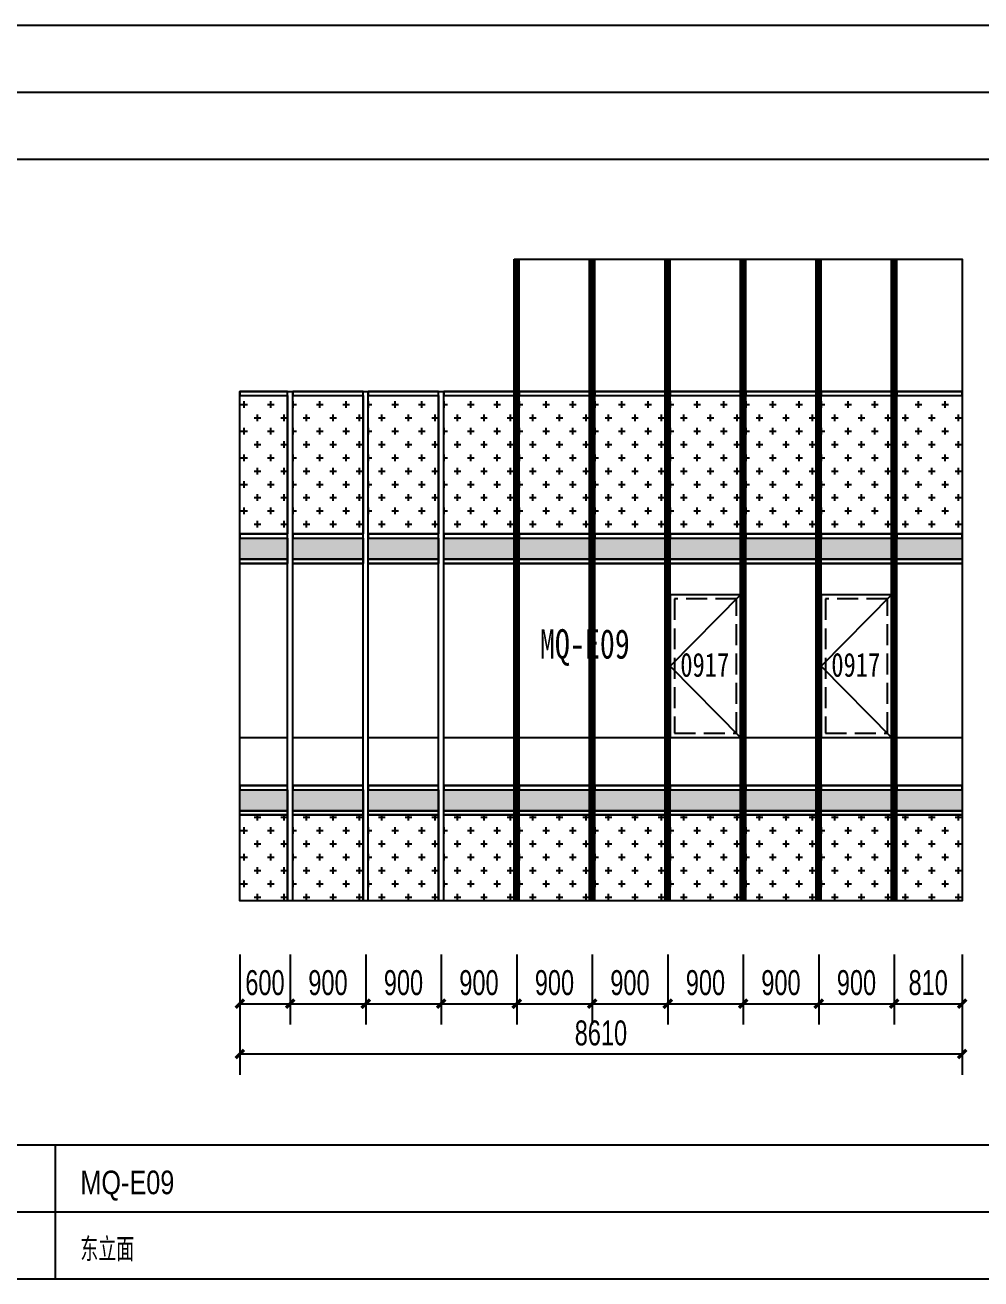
# Model space of a CAD drawing. Extents: x -483182 to 812890, y -390528 to -214858.
# Drawn here: x -236069 to -224674, y -326092 to -311142 of the extents above; entities that cross this region are included whole.
import ezdxf

# ---------------------------------------------------------------- set-up
doc = ezdxf.new("R2010")
doc.units = 0
doc.header["$LTSCALE"] = 1000
doc.header["$MEASUREMENT"] = 0
doc.linetypes.add('ACAD_ISO05W100', pattern=[34, 24, -3, 0.5, -3, 0.5, -3])
doc.linetypes.add('DASH', pattern=[0.35, 0.25, -0.1])
for name, color, linetype in [('01-标注_尺寸', 124, 'Continuous'), ('01-标注_符号', 200, 'Continuous'), ('02-TEXT_标注', 130, 'Continuous'), ('05-填充_156', 156, 'Continuous'), ('05-填充_168', 168, 'Continuous'), ('05-填充_18', 18, 'Continuous'), ('A-0-图名图例', 2, 'Continuous'), ('A-C_幕墙龙骨', 133, 'Continuous'), ('A-C_窗', 140, 'Continuous')]:
    doc.layers.add(name, color=color, linetype=linetype)
doc.layers.add('04-不打印_辅助线', color=165, linetype='Continuous', plot=False)
doc.styles.add('_TCH_DIM', font='ros.shx', dxfattribs={"width": 0.75, "bigfont": 'jd.shx'})
doc.styles.add('_TCH_DIM_T3', font='ros.shx', dxfattribs={"width": 0.705882, "bigfont": 'jd.shx'})
doc.styles.get("Standard").update_dxf_attribs({"font": 'STXIHEI_0.TTF', "width": 0.75})
doc.dimstyles.new('_TCH_ARCH&&100', dxfattribs={"dimtxt": 297.5, "dimasz": 100, "dimexe": 250, "dimexo": 300, "dimgap": 100, "dimtad": 1, "dimdec": 0, "dimzin": 0, "dimdsep": 46, "dimtxsty": '_TCH_DIM_T3', "dimblk": 'ARCHTICK', "dimcen": 0.09, "dimclrt": 7, "dimazin": 2, "dimtfac": 1, "dimtdec": 0, "dimtix": 1, "dimtmove": 2, "dimatfit": 3, "dimfxl": 0, "dimtolj": 1, "dimtzin": 0, "dimarcsym": 0})
pattern_1 = [(0, (-29819, 317429.43), (158.75, 158.75), [79.375, -238.125]), (90, (-29779.32, 317389.74), (-158.75, 158.75), [79.375, -238.125])]
pattern_2 = [(0, (-30719, 317429.43), (158.75, 158.75), [79.375, -238.125]), (90, (-30679.32, 317389.74), (-158.75, 158.75), [79.375, -238.125])]
pattern_3 = [(0, (-31619, 317429.43), (158.75, 158.75), [79.375, -238.125]), (90, (-31579.32, 317389.74), (-158.75, 158.75), [79.375, -238.125])]
pattern_4 = [(0, (-32519, 317429.43), (158.75, 158.75), [79.375, -238.125]), (90, (-32479.32, 317389.74), (-158.75, 158.75), [79.375, -238.125])]
pattern_5 = [(0, (-24479, 317429.43), (158.75, 158.75), [79.375, -238.125]), (90, (-24439.32, 317389.74), (-158.75, 158.75), [79.375, -238.125])]
pattern_6 = [(0, (-25319, 317429.43), (158.75, 158.75), [79.375, -238.125]), (90, (-25279.32, 317389.74), (-158.75, 158.75), [79.375, -238.125])]
pattern_7 = [(0, (-26219, 317429.43), (158.75, 158.75), [79.375, -238.125]), (90, (-26179.32, 317389.74), (-158.75, 158.75), [79.375, -238.125])]
pattern_8 = [(0, (-27119, 317429.43), (158.75, 158.75), [79.375, -238.125]), (90, (-27079.32, 317389.74), (-158.75, 158.75), [79.375, -238.125])]
pattern_9 = [(0, (-28019, 317429.43), (158.75, 158.75), [79.375, -238.125]), (90, (-27979.32, 317389.74), (-158.75, 158.75), [79.375, -238.125])]
pattern_10 = [(0, (-28919, 317429.43), (158.75, 158.75), [79.375, -238.125]), (90, (-28879.32, 317389.74), (-158.75, 158.75), [79.375, -238.125])]

# ---------------------------------------------------------------- blocks, each defined once
blk = doc.blocks.new('*U722')
blk.add_lwpolyline([(0, 0), (840, 0), (840, 1700), (0, 1700)], close=True)
blk.add_lwpolyline([(840, 1700), (0, 850), (840, 0)])
at = {"linetype": 'DASH'}
blk.add_lwpolyline([(50, 50), (790, 50), (790, 1650), (50, 1650)], close=True, dxfattribs=at)
at = {"layer": '04-不打印_辅助线', "width": 0.75}
blk.add_text('0917', height=285.4, dxfattribs=at).set_placement((121, 723))
blk = doc.blocks.new('treayhts')
at = {"layer": '05-填充_156'}
h = blk.add_hatch(dxfattribs=at)
h.set_pattern_fill('CROSS', color=136, scale=100)
h.set_pattern_definition(pattern_4)
h.paths.add_polyline_path([(0, 5875), (570, 5875), (570, 4225), (0, 4225)])
h = blk.add_hatch(dxfattribs=at)
h.set_pattern_fill('CROSS', color=136, scale=100)
h.set_pattern_definition(pattern_3)
h.paths.add_polyline_path([(630, 5875), (1470, 5875), (1470, 4225), (630, 4225)])
h = blk.add_hatch(dxfattribs=at)
h.set_pattern_fill('CROSS', color=136, scale=100)
h.set_pattern_definition(pattern_2)
h.paths.add_polyline_path([(1530, 5875), (2370, 5875), (2370, 4225), (1530, 4225)])
h = blk.add_hatch(dxfattribs=at)
h.set_pattern_fill('CROSS', color=136, scale=100)
h.set_pattern_definition(pattern_1)
h.paths.add_polyline_path([(2430, 5875), (3270, 5875), (3270, 4225), (2430, 4225)])
h = blk.add_hatch(dxfattribs=at)
h.set_pattern_fill('CROSS', color=136, scale=100)
h.set_pattern_definition(pattern_10)
h.paths.add_polyline_path([(3330, 5875), (4170, 5875), (4170, 4225), (3330, 4225)])
h = blk.add_hatch(dxfattribs=at)
h.set_pattern_fill('CROSS', color=136, scale=100)
h.set_pattern_definition(pattern_9)
h.paths.add_polyline_path([(4230, 5875), (5070, 5875), (5070, 4225), (4230, 4225)])
h = blk.add_hatch(dxfattribs=at)
h.set_pattern_fill('CROSS', color=136, scale=100)
h.set_pattern_definition(pattern_8)
h.paths.add_polyline_path([(5130, 5875), (5970, 5875), (5970, 4225), (5130, 4225)])
h = blk.add_hatch(dxfattribs=at)
h.set_pattern_fill('CROSS', color=136, scale=100)
h.set_pattern_definition(pattern_7)
h.paths.add_polyline_path([(6030, 5875), (6870, 5875), (6870, 4225), (6030, 4225)])
h = blk.add_hatch(dxfattribs=at)
h.set_pattern_fill('CROSS', color=136, scale=100)
h.set_pattern_definition(pattern_6)
h.paths.add_polyline_path([(6930, 5875), (7770, 5875), (7770, 4225), (6930, 4225)])
h = blk.add_hatch(dxfattribs=at)
h.set_pattern_fill('CROSS', color=136, scale=100)
h.set_pattern_definition(pattern_5)
h.paths.add_polyline_path([(7830, 5875), (8610, 5875), (8610, 4225), (7830, 4225)])
h = blk.add_hatch(dxfattribs=at)
h.set_pattern_fill('CROSS', color=136, scale=100)
h.set_pattern_definition(pattern_4)
h.paths.add_polyline_path([(0, 875), (570, 875), (570, -150), (0, -150)])
h = blk.add_hatch(dxfattribs=at)
h.set_pattern_fill('CROSS', color=136, scale=100)
h.set_pattern_definition(pattern_3)
h.paths.add_polyline_path([(630, 875), (1470, 875), (1470, -150), (630, -150)])
h = blk.add_hatch(dxfattribs=at)
h.set_pattern_fill('CROSS', color=136, scale=100)
h.set_pattern_definition(pattern_2)
h.paths.add_polyline_path([(1530, 875), (2370, 875), (2370, -150), (1530, -150)])
h = blk.add_hatch(dxfattribs=at)
h.set_pattern_fill('CROSS', color=136, scale=100)
h.set_pattern_definition(pattern_1)
h.paths.add_polyline_path([(2430, 875), (3270, 875), (3270, -150), (2430, -150)])
h = blk.add_hatch(dxfattribs=at)
h.set_pattern_fill('CROSS', color=136, scale=100)
h.set_pattern_definition(pattern_10)
h.paths.add_polyline_path([(3330, 875), (4170, 875), (4170, -150), (3330, -150)])
h = blk.add_hatch(dxfattribs=at)
h.set_pattern_fill('CROSS', color=136, scale=100)
h.set_pattern_definition(pattern_9)
h.paths.add_polyline_path([(4230, 875), (5070, 875), (5070, -150), (4230, -150)])
h = blk.add_hatch(dxfattribs=at)
h.set_pattern_fill('CROSS', color=136, scale=100)
h.set_pattern_definition(pattern_8)
h.paths.add_polyline_path([(5130, 875), (5970, 875), (5970, -150), (5130, -150)])
h = blk.add_hatch(dxfattribs=at)
h.set_pattern_fill('CROSS', color=136, scale=100)
h.set_pattern_definition(pattern_7)
h.paths.add_polyline_path([(6030, 875), (6870, 875), (6870, -150), (6030, -150)])
h = blk.add_hatch(dxfattribs=at)
h.set_pattern_fill('CROSS', color=136, scale=100)
h.set_pattern_definition(pattern_6)
h.paths.add_polyline_path([(6930, 875), (7770, 875), (7770, -150), (6930, -150)])
h = blk.add_hatch(dxfattribs=at)
h.set_pattern_fill('CROSS', color=136, scale=100)
h.set_pattern_definition(pattern_5)
h.paths.add_polyline_path([(7830, 875), (8610, 875), (8610, -150), (7830, -150)])
at = {"layer": '05-填充_168'}
h = blk.add_hatch(color=256, dxfattribs=at)
h.dxf.hatch_style = 1
h.paths.add_polyline_path([(0, 4175), (570, 4175), (570, 3925), (0, 3925)])
h = blk.add_hatch(color=256, dxfattribs=at)
h.dxf.hatch_style = 1
h.paths.add_polyline_path([(630, 4175), (1470, 4175), (1470, 3925), (630, 3925)])
h = blk.add_hatch(color=256, dxfattribs=at)
h.dxf.hatch_style = 1
h.paths.add_polyline_path([(1530, 4175), (2370, 4175), (2370, 3925), (1530, 3925)])
h = blk.add_hatch(color=256, dxfattribs=at)
h.dxf.hatch_style = 1
h.paths.add_polyline_path([(2430, 4175), (3270, 4175), (3270, 3925), (2430, 3925)])
h = blk.add_hatch(color=256, dxfattribs=at)
h.dxf.hatch_style = 1
h.paths.add_polyline_path([(3330, 4175), (4170, 4175), (4170, 3925), (3330, 3925)])
h = blk.add_hatch(color=256, dxfattribs=at)
h.dxf.hatch_style = 1
h.paths.add_polyline_path([(4230, 4175), (5070, 4175), (5070, 3925), (4230, 3925)])
h = blk.add_hatch(color=256, dxfattribs=at)
h.dxf.hatch_style = 1
h.paths.add_polyline_path([(5130, 4175), (5970, 4175), (5970, 3925), (5130, 3925)])
h = blk.add_hatch(color=256, dxfattribs=at)
h.dxf.hatch_style = 1
h.paths.add_polyline_path([(6030, 4175), (6870, 4175), (6870, 3925), (6030, 3925)])
h = blk.add_hatch(color=256, dxfattribs=at)
h.dxf.hatch_style = 1
h.paths.add_polyline_path([(6930, 4175), (7770, 4175), (7770, 3925), (6930, 3925)])
h = blk.add_hatch(color=256, dxfattribs=at)
h.dxf.hatch_style = 1
h.paths.add_polyline_path([(7830, 4175), (8610, 4175), (8610, 3925), (7830, 3925)])
h = blk.add_hatch(color=256, dxfattribs=at)
h.dxf.hatch_style = 1
h.paths.add_polyline_path([(0, 1175), (570, 1175), (570, 925), (0, 925)])
h = blk.add_hatch(color=256, dxfattribs=at)
h.dxf.hatch_style = 1
h.paths.add_polyline_path([(630, 1175), (1470, 1175), (1470, 925), (630, 925)])
h = blk.add_hatch(color=256, dxfattribs=at)
h.dxf.hatch_style = 1
h.paths.add_polyline_path([(1530, 1175), (2370, 1175), (2370, 925), (1530, 925)])
h = blk.add_hatch(color=256, dxfattribs=at)
h.dxf.hatch_style = 1
h.paths.add_polyline_path([(2430, 1175), (3270, 1175), (3270, 925), (2430, 925)])
h = blk.add_hatch(color=256, dxfattribs=at)
h.dxf.hatch_style = 1
h.paths.add_polyline_path([(3330, 1175), (4170, 1175), (4170, 925), (3330, 925)])
h = blk.add_hatch(color=256, dxfattribs=at)
h.dxf.hatch_style = 1
h.paths.add_polyline_path([(4230, 1175), (5070, 1175), (5070, 925), (4230, 925)])
h = blk.add_hatch(color=256, dxfattribs=at)
h.dxf.hatch_style = 1
h.paths.add_polyline_path([(5130, 1175), (5970, 1175), (5970, 925), (5130, 925)])
h = blk.add_hatch(color=256, dxfattribs=at)
h.dxf.hatch_style = 1
h.paths.add_polyline_path([(6030, 1175), (6870, 1175), (6870, 925), (6030, 925)])
h = blk.add_hatch(color=256, dxfattribs=at)
h.dxf.hatch_style = 1
h.paths.add_polyline_path([(6930, 1175), (7770, 1175), (7770, 925), (6930, 925)])
h = blk.add_hatch(color=256, dxfattribs=at)
h.dxf.hatch_style = 1
h.paths.add_polyline_path([(7830, 1175), (8610, 1175), (8610, 925), (7830, 925)])
for points in [[(0, 5925), (570, 5925)], [(0, 5875), (570, 5875)], [(0, 5875), (570, 5875)], [(630, 5925), (1470, 5925)], [(630, 5875), (1470, 5875)], [(630, 5875), (1470, 5875)], [(1530, 5925), (2370, 5925)], [(1530, 5875), (2370, 5875)], [(1530, 5875), (2370, 5875)], [(2430, 5925), (3270, 5925)], [(2430, 5875), (3270, 5875)], [(2430, 5875), (3270, 5875)], [(3330, 5925), (4170, 5925)], [(3330, 5875), (4170, 5875)], [(3330, 5875), (4170, 5875)], [(4230, 5925), (5070, 5925)], [(4230, 5875), (5070, 5875)], [(4230, 5875), (5070, 5875)], [(5130, 5925), (5970, 5925)], [(5130, 5875), (5970, 5875)], [(5130, 5875), (5970, 5875)], [(6030, 5925), (6870, 5925)], [(6030, 5875), (6870, 5875)], [(6030, 5875), (6870, 5875)], [(6930, 5925), (7770, 5925)], [(6930, 5875), (7770, 5875)], [(6930, 5875), (7770, 5875)], [(7830, 5925), (8610, 5925)], [(7830, 5875), (8610, 5875)], [(7830, 5875), (8610, 5875)], [(0, 4225), (570, 4225)], [(630, 4225), (1470, 4225)], [(1530, 4225), (2370, 4225)], [(2430, 4225), (3270, 4225)], [(3330, 4225), (4170, 4225)], [(4230, 4225), (5070, 4225)], [(5130, 4225), (5970, 4225)], [(6030, 4225), (6870, 4225)], [(6930, 4225), (7770, 4225)], [(7830, 4225), (8610, 4225)], [(0, 4175), (570, 4175)], [(630, 4175), (1470, 4175)], [(1530, 4175), (2370, 4175)], [(2430, 4175), (3270, 4175)], [(3330, 4175), (4170, 4175)], [(4230, 4175), (5070, 4175)], [(5130, 4175), (5970, 4175)], [(6030, 4175), (6870, 4175)], [(6930, 4175), (7770, 4175)], [(7830, 4175), (8610, 4175)], [(0, 3925), (570, 3925)], [(630, 3925), (1470, 3925)], [(1530, 3925), (2370, 3925)], [(2430, 3925), (3270, 3925)], [(3330, 3925), (4170, 3925)], [(4230, 3925), (5070, 3925)], [(5130, 3925), (5970, 3925)], [(6030, 3925), (6870, 3925)], [(6930, 3925), (7770, 3925)], [(7830, 3925), (8610, 3925)], [(0, 3875), (570, 3875)], [(630, 3875), (1470, 3875)], [(1530, 3875), (2370, 3875)], [(2430, 3875), (3270, 3875)], [(3330, 3875), (4170, 3875)], [(4230, 3875), (5070, 3875)], [(5130, 3875), (5970, 3875)], [(6030, 3875), (6870, 3875)], [(6930, 3875), (7770, 3875)], [(7830, 3875), (8610, 3875)], [(0, 1800), (570, 1800)], [(630, 1800), (1470, 1800)], [(1530, 1800), (2370, 1800)], [(2430, 1800), (3270, 1800)], [(3330, 1800), (4170, 1800)], [(4230, 1800), (5070, 1800)], [(5130, 1800), (5970, 1800)], [(6030, 1800), (6870, 1800)], [(6930, 1800), (7770, 1800)], [(7830, 1800), (8610, 1800)], [(0, 1225), (570, 1225)], [(630, 1225), (1470, 1225)], [(1530, 1225), (2370, 1225)], [(2430, 1225), (3270, 1225)], [(3330, 1225), (4170, 1225)], [(4230, 1225), (5070, 1225)], [(5130, 1225), (5970, 1225)], [(6030, 1225), (6870, 1225)], [(6930, 1225), (7770, 1225)], [(7830, 1225), (8610, 1225)], [(0, 1175), (570, 1175)], [(630, 1175), (1470, 1175)], [(1530, 1175), (2370, 1175)], [(2430, 1175), (3270, 1175)], [(3330, 1175), (4170, 1175)], [(4230, 1175), (5070, 1175)], [(5130, 1175), (5970, 1175)], [(6030, 1175), (6870, 1175)], [(6930, 1175), (7770, 1175)], [(7830, 1175), (8610, 1175)], [(0, 925), (570, 925)], [(630, 925), (1470, 925)], [(1530, 925), (2370, 925)], [(2430, 925), (3270, 925)], [(3330, 925), (4170, 925)], [(4230, 925), (5070, 925)], [(5130, 925), (5970, 925)], [(6030, 925), (6870, 925)], [(6930, 925), (7770, 925)], [(7830, 925), (8610, 925)], [(0, 875), (570, 875)], [(630, 875), (1470, 875)], [(1530, 875), (2370, 875)], [(2430, 875), (3270, 875)], [(3330, 875), (4170, 875)], [(4230, 875), (5070, 875)], [(5130, 875), (5970, 875)], [(6030, 875), (6870, 875)], [(6930, 875), (7770, 875)], [(7830, 875), (8610, 875)]]:
    blk.add_lwpolyline(points)
for points in [[(0, 5875), (570, 5875), (570, 5925), (0, 5925)], [(0, 5875), (570, 5875), (570, 4225), (0, 4225)], [(630, 5875), (1470, 5875), (1470, 5925), (630, 5925)], [(630, 5875), (1470, 5875), (1470, 4225), (630, 4225)], [(1530, 5875), (2370, 5875), (2370, 5925), (1530, 5925)], [(1530, 5875), (2370, 5875), (2370, 4225), (1530, 4225)], [(2430, 5875), (3270, 5875), (3270, 5925), (2430, 5925)], [(2430, 5875), (3270, 5875), (3270, 4225), (2430, 4225)], [(3330, 5875), (4170, 5875), (4170, 5925), (3330, 5925)], [(3330, 5875), (4170, 5875), (4170, 4225), (3330, 4225)], [(4230, 5875), (5070, 5875), (5070, 5925), (4230, 5925)], [(4230, 5875), (5070, 5875), (5070, 4225), (4230, 4225)], [(5130, 5875), (5970, 5875), (5970, 5925), (5130, 5925)], [(5130, 5875), (5970, 5875), (5970, 4225), (5130, 4225)], [(6030, 5875), (6870, 5875), (6870, 5925), (6030, 5925)], [(6030, 5875), (6870, 5875), (6870, 4225), (6030, 4225)], [(6930, 5875), (7770, 5875), (7770, 5925), (6930, 5925)], [(6930, 5875), (7770, 5875), (7770, 4225), (6930, 4225)], [(7830, 5875), (8610, 5875), (8610, 5925), (7830, 5925)], [(7830, 5875), (8610, 5875), (8610, 4225), (7830, 4225)], [(0, 4175), (570, 4175), (570, 4225), (0, 4225)], [(630, 4175), (1470, 4175), (1470, 4225), (630, 4225)], [(1530, 4175), (2370, 4175), (2370, 4225), (1530, 4225)], [(2430, 4175), (3270, 4175), (3270, 4225), (2430, 4225)], [(3330, 4175), (4170, 4175), (4170, 4225), (3330, 4225)], [(4230, 4175), (5070, 4175), (5070, 4225), (4230, 4225)], [(5130, 4175), (5970, 4175), (5970, 4225), (5130, 4225)], [(6030, 4175), (6870, 4175), (6870, 4225), (6030, 4225)], [(6930, 4175), (7770, 4175), (7770, 4225), (6930, 4225)], [(7830, 4175), (8610, 4175), (8610, 4225), (7830, 4225)], [(0, 4175), (570, 4175), (570, 3925), (0, 3925)], [(630, 4175), (1470, 4175), (1470, 3925), (630, 3925)], [(1530, 4175), (2370, 4175), (2370, 3925), (1530, 3925)], [(2430, 4175), (3270, 4175), (3270, 3925), (2430, 3925)], [(3330, 4175), (4170, 4175), (4170, 3925), (3330, 3925)], [(4230, 4175), (5070, 4175), (5070, 3925), (4230, 3925)], [(5130, 4175), (5970, 4175), (5970, 3925), (5130, 3925)], [(6030, 4175), (6870, 4175), (6870, 3925), (6030, 3925)], [(6930, 4175), (7770, 4175), (7770, 3925), (6930, 3925)], [(7830, 4175), (8610, 4175), (8610, 3925), (7830, 3925)], [(570, 3875), (0, 3875), (0, 3925), (570, 3925)], [(1470, 3875), (630, 3875), (630, 3925), (1470, 3925)], [(2370, 3875), (1530, 3875), (1530, 3925), (2370, 3925)], [(3270, 3875), (2430, 3875), (2430, 3925), (3270, 3925)], [(4170, 3875), (3330, 3875), (3330, 3925), (4170, 3925)], [(5070, 3875), (4230, 3875), (4230, 3925), (5070, 3925)], [(5970, 3875), (5130, 3875), (5130, 3925), (5970, 3925)], [(6870, 3875), (6030, 3875), (6030, 3925), (6870, 3925)], [(7770, 3875), (6930, 3875), (6930, 3925), (7770, 3925)], [(8610, 3875), (7830, 3875), (7830, 3925), (8610, 3925)], [(0, 1175), (570, 1175), (570, 1225), (0, 1225)], [(630, 1175), (1470, 1175), (1470, 1225), (630, 1225)], [(1530, 1175), (2370, 1175), (2370, 1225), (1530, 1225)], [(2430, 1175), (3270, 1175), (3270, 1225), (2430, 1225)], [(3330, 1175), (4170, 1175), (4170, 1225), (3330, 1225)], [(4230, 1175), (5070, 1175), (5070, 1225), (4230, 1225)], [(5130, 1175), (5970, 1175), (5970, 1225), (5130, 1225)], [(6030, 1175), (6870, 1175), (6870, 1225), (6030, 1225)], [(6930, 1175), (7770, 1175), (7770, 1225), (6930, 1225)], [(7830, 1175), (8610, 1175), (8610, 1225), (7830, 1225)], [(0, 1175), (570, 1175), (570, 925), (0, 925)], [(630, 1175), (1470, 1175), (1470, 925), (630, 925)], [(1530, 1175), (2370, 1175), (2370, 925), (1530, 925)], [(2430, 1175), (3270, 1175), (3270, 925), (2430, 925)], [(3330, 1175), (4170, 1175), (4170, 925), (3330, 925)], [(4230, 1175), (5070, 1175), (5070, 925), (4230, 925)], [(5130, 1175), (5970, 1175), (5970, 925), (5130, 925)], [(6030, 1175), (6870, 1175), (6870, 925), (6030, 925)], [(6930, 1175), (7770, 1175), (7770, 925), (6930, 925)], [(7830, 1175), (8610, 1175), (8610, 925), (7830, 925)], [(570, 875), (0, 875), (0, 925), (570, 925)], [(1470, 875), (630, 875), (630, 925), (1470, 925)], [(2370, 875), (1530, 875), (1530, 925), (2370, 925)], [(3270, 875), (2430, 875), (2430, 925), (3270, 925)], [(4170, 875), (3330, 875), (3330, 925), (4170, 925)], [(5070, 875), (4230, 875), (4230, 925), (5070, 925)], [(5970, 875), (5130, 875), (5130, 925), (5970, 925)], [(6870, 875), (6030, 875), (6030, 925), (6870, 925)], [(7770, 875), (6930, 875), (6930, 925), (7770, 925)], [(8610, 875), (7830, 875), (7830, 925), (8610, 925)], [(0, 875), (570, 875), (570, -150), (0, -150)], [(630, 875), (1470, 875), (1470, -150), (630, -150)], [(1530, 875), (2370, 875), (2370, -150), (1530, -150)], [(2430, 875), (3270, 875), (3270, -150), (2430, -150)], [(3330, 875), (4170, 875), (4170, -150), (3330, -150)], [(4230, 875), (5070, 875), (5070, -150), (4230, -150)], [(5130, 875), (5970, 875), (5970, -150), (5130, -150)], [(6030, 875), (6870, 875), (6870, -150), (6030, -150)], [(6930, 875), (7770, 875), (7770, -150), (6930, -150)], [(7830, 875), (8610, 875), (8610, -150), (7830, -150)]]:
    blk.add_lwpolyline(points, close=True)
at = {"layer": '05-填充_18', "const_width": 60}
for points in [[(3300, -150), (3300, 7500)], [(4200, -150), (4200, 7500)], [(5100, -150), (5100, 7500)], [(6000, -150), (6000, 7500)], [(6900, -150), (6900, 7500)], [(7800, -150), (7800, 7500)]]:
    blk.add_lwpolyline(points, dxfattribs=at)
at = {"layer": 'A-C_幕墙龙骨'}
for points in [[(3270, -150), (3270, 7500)], [(3330, -150), (3330, 7500)], [(4170, -150), (4170, 7500)], [(4230, -150), (4230, 7500)], [(5070, -150), (5070, 7500)], [(5130, -150), (5130, 7500)], [(5970, -150), (5970, 7500)], [(6030, -150), (6030, 7500)], [(6870, -150), (6870, 7500)], [(6930, -150), (6930, 7500)], [(7770, -150), (7770, 7500)], [(7830, -150), (7830, 7500)]]:
    blk.add_lwpolyline(points, dxfattribs=at)
at = {"layer": 'A-C_窗'}
for p, q in [((570, -150), (570, 5925)), ((630, -150), (630, 5925)), ((1470, -150), (1470, 5925)), ((1530, -150), (1530, 5925)), ((2370, -150), (2370, 5925)), ((2430, -150), (2430, 5925))]:
    blk.add_line(p, q, dxfattribs=at)
blk.add_lwpolyline([(3270, 7500), (8610, 7500), (8610, -150), (0, -150), (0, 5925), (0, 5925), (3270, 5925), (3270, 5946), (3270, 5946), (3270, 7500)], dxfattribs=at)
for p in [(5130, 1800), (6930, 1800)]:
    blk.add_blockref('*U722', p, dxfattribs=at)
blk = doc.blocks.new('_ArchTick')
at = {"color": 0, "linetype": 'ByBlock', "const_width": 0.4}
blk.add_lwpolyline([(-0.5, -0.5), (0.5, 0.5)], dxfattribs=at)
blk = doc.blocks.new('*D1529')
at = {"layer": '01-标注_尺寸', "color": 0, "lineweight": -2, "transparency": 16777216}
for p, q in [((-233509, -322225), (-233509, -323060)), ((-232908, -322225), (-232908, -323060)), ((-233509, -322810), (-232908, -322810))]:
    blk.add_line(p, q, dxfattribs=at)
at = {"layer": 'Defpoints', "color": 0, "transparency": 16777216}
for p in [(-233509, -321925), (-232908, -321925), (-232908, -322810)]:
    blk.add_point(p, dxfattribs=at)
at = {"layer": '01-标注_尺寸', "color": 0, "lineweight": -2, "transparency": 16777216, "xscale": 100, "yscale": 100, "zscale": 100, "rotation": 180}
blk.add_blockref('_ArchTick', (-233509, -322810), dxfattribs=at)
at = {"layer": '01-标注_尺寸', "color": 0, "lineweight": -2, "transparency": 16777216, "xscale": 100, "yscale": 100, "zscale": 100}
blk.add_blockref('_ArchTick', (-232908, -322810), dxfattribs=at)
at = {"layer": '01-标注_尺寸', "color": 7, "transparency": 16777216, "insert": (-233209, -322561), "char_height": 297.5, "attachment_point": 5, "style": '_TCH_DIM_T3'}
blk.add_mtext('\\A1;600', dxfattribs=at)
blk = doc.blocks.new('*D1530')
at = {"layer": '01-标注_尺寸', "color": 0, "lineweight": -2, "transparency": 16777216}
for p, q in [((-232908, -322225), (-232908, -323060)), ((-232008, -322225), (-232008, -323060)), ((-232908, -322810), (-232008, -322810))]:
    blk.add_line(p, q, dxfattribs=at)
at = {"layer": 'Defpoints', "color": 0, "transparency": 16777216}
for p in [(-232908, -321925), (-232008, -321925), (-232008, -322810)]:
    blk.add_point(p, dxfattribs=at)
at = {"layer": '01-标注_尺寸', "color": 0, "lineweight": -2, "transparency": 16777216, "xscale": 100, "yscale": 100, "zscale": 100, "rotation": 180}
blk.add_blockref('_ArchTick', (-232908, -322810), dxfattribs=at)
at = {"layer": '01-标注_尺寸', "color": 0, "lineweight": -2, "transparency": 16777216, "xscale": 100, "yscale": 100, "zscale": 100}
blk.add_blockref('_ArchTick', (-232008, -322810), dxfattribs=at)
at = {"layer": '01-标注_尺寸', "color": 7, "transparency": 16777216, "insert": (-232458, -322561), "char_height": 297.5, "attachment_point": 5, "style": '_TCH_DIM_T3'}
blk.add_mtext('\\A1;900', dxfattribs=at)
blk = doc.blocks.new('*D1531')
at = {"layer": '01-标注_尺寸', "color": 0, "lineweight": -2, "transparency": 16777216}
for p, q in [((-232008, -322225), (-232008, -323060)), ((-231108, -322225), (-231108, -323060)), ((-232008, -322810), (-231108, -322810))]:
    blk.add_line(p, q, dxfattribs=at)
at = {"layer": 'Defpoints', "color": 0, "transparency": 16777216}
for p in [(-232008, -321925), (-231108, -321925), (-231108, -322810)]:
    blk.add_point(p, dxfattribs=at)
at = {"layer": '01-标注_尺寸', "color": 0, "lineweight": -2, "transparency": 16777216, "xscale": 100, "yscale": 100, "zscale": 100, "rotation": 180}
blk.add_blockref('_ArchTick', (-232008, -322810), dxfattribs=at)
at = {"layer": '01-标注_尺寸', "color": 0, "lineweight": -2, "transparency": 16777216, "xscale": 100, "yscale": 100, "zscale": 100}
blk.add_blockref('_ArchTick', (-231108, -322810), dxfattribs=at)
at = {"layer": '01-标注_尺寸', "color": 7, "transparency": 16777216, "insert": (-231558, -322561), "char_height": 297.5, "attachment_point": 5, "style": '_TCH_DIM_T3'}
blk.add_mtext('\\A1;900', dxfattribs=at)
blk = doc.blocks.new('*D1532')
at = {"layer": '01-标注_尺寸', "color": 0, "lineweight": -2, "transparency": 16777216}
for p, q in [((-231108, -322225), (-231108, -323060)), ((-230208, -322225), (-230208, -323060)), ((-231108, -322810), (-230208, -322810))]:
    blk.add_line(p, q, dxfattribs=at)
at = {"layer": 'Defpoints', "color": 0, "transparency": 16777216}
for p in [(-231108, -321925), (-230208, -321925), (-230208, -322810)]:
    blk.add_point(p, dxfattribs=at)
at = {"layer": '01-标注_尺寸', "color": 0, "lineweight": -2, "transparency": 16777216, "xscale": 100, "yscale": 100, "zscale": 100, "rotation": 180}
blk.add_blockref('_ArchTick', (-231108, -322810), dxfattribs=at)
at = {"layer": '01-标注_尺寸', "color": 0, "lineweight": -2, "transparency": 16777216, "xscale": 100, "yscale": 100, "zscale": 100}
blk.add_blockref('_ArchTick', (-230208, -322810), dxfattribs=at)
at = {"layer": '01-标注_尺寸', "color": 7, "transparency": 16777216, "insert": (-230658, -322561), "char_height": 297.5, "attachment_point": 5, "style": '_TCH_DIM_T3'}
blk.add_mtext('\\A1;900', dxfattribs=at)
blk = doc.blocks.new('*D1533')
at = {"layer": '01-标注_尺寸', "color": 0, "lineweight": -2, "transparency": 16777216}
for p, q in [((-230208, -322225), (-230208, -323060)), ((-229308, -322225), (-229308, -323060)), ((-230208, -322810), (-229308, -322810))]:
    blk.add_line(p, q, dxfattribs=at)
at = {"layer": 'Defpoints', "color": 0, "transparency": 16777216}
for p in [(-230208, -321925), (-229308, -321925), (-229308, -322810)]:
    blk.add_point(p, dxfattribs=at)
at = {"layer": '01-标注_尺寸', "color": 0, "lineweight": -2, "transparency": 16777216, "xscale": 100, "yscale": 100, "zscale": 100, "rotation": 180}
blk.add_blockref('_ArchTick', (-230208, -322810), dxfattribs=at)
at = {"layer": '01-标注_尺寸', "color": 0, "lineweight": -2, "transparency": 16777216, "xscale": 100, "yscale": 100, "zscale": 100}
blk.add_blockref('_ArchTick', (-229308, -322810), dxfattribs=at)
at = {"layer": '01-标注_尺寸', "color": 7, "transparency": 16777216, "insert": (-229758, -322561), "char_height": 297.5, "attachment_point": 5, "style": '_TCH_DIM_T3'}
blk.add_mtext('\\A1;900', dxfattribs=at)
blk = doc.blocks.new('*D1534')
at = {"layer": '01-标注_尺寸', "color": 0, "lineweight": -2, "transparency": 16777216}
for p, q in [((-229308, -322225), (-229308, -323060)), ((-228408, -322225), (-228408, -323060)), ((-229308, -322810), (-228408, -322810))]:
    blk.add_line(p, q, dxfattribs=at)
at = {"layer": 'Defpoints', "color": 0, "transparency": 16777216}
for p in [(-229308, -321925), (-228408, -321925), (-228408, -322810)]:
    blk.add_point(p, dxfattribs=at)
at = {"layer": '01-标注_尺寸', "color": 0, "lineweight": -2, "transparency": 16777216, "xscale": 100, "yscale": 100, "zscale": 100, "rotation": 180}
blk.add_blockref('_ArchTick', (-229308, -322810), dxfattribs=at)
at = {"layer": '01-标注_尺寸', "color": 0, "lineweight": -2, "transparency": 16777216, "xscale": 100, "yscale": 100, "zscale": 100}
blk.add_blockref('_ArchTick', (-228408, -322810), dxfattribs=at)
at = {"layer": '01-标注_尺寸', "color": 7, "transparency": 16777216, "insert": (-228858, -322561), "char_height": 297.5, "attachment_point": 5, "style": '_TCH_DIM_T3'}
blk.add_mtext('\\A1;900', dxfattribs=at)
blk = doc.blocks.new('*D1535')
at = {"layer": '01-标注_尺寸', "color": 0, "lineweight": -2, "transparency": 16777216}
for p, q in [((-228408, -322225), (-228408, -323060)), ((-227508, -322225), (-227508, -323060)), ((-228408, -322810), (-227508, -322810))]:
    blk.add_line(p, q, dxfattribs=at)
at = {"layer": 'Defpoints', "color": 0, "transparency": 16777216}
for p in [(-228408, -321925), (-227508, -321925), (-227508, -322810)]:
    blk.add_point(p, dxfattribs=at)
at = {"layer": '01-标注_尺寸', "color": 0, "lineweight": -2, "transparency": 16777216, "xscale": 100, "yscale": 100, "zscale": 100, "rotation": 180}
blk.add_blockref('_ArchTick', (-228408, -322810), dxfattribs=at)
at = {"layer": '01-标注_尺寸', "color": 0, "lineweight": -2, "transparency": 16777216, "xscale": 100, "yscale": 100, "zscale": 100}
blk.add_blockref('_ArchTick', (-227508, -322810), dxfattribs=at)
at = {"layer": '01-标注_尺寸', "color": 7, "transparency": 16777216, "insert": (-227958, -322561), "char_height": 297.5, "attachment_point": 5, "style": '_TCH_DIM_T3'}
blk.add_mtext('\\A1;900', dxfattribs=at)
blk = doc.blocks.new('*D1536')
at = {"layer": '01-标注_尺寸', "color": 0, "lineweight": -2, "transparency": 16777216}
for p, q in [((-227508, -322225), (-227508, -323060)), ((-226608, -322225), (-226608, -323060)), ((-227508, -322810), (-226608, -322810))]:
    blk.add_line(p, q, dxfattribs=at)
at = {"layer": 'Defpoints', "color": 0, "transparency": 16777216}
for p in [(-227508, -321925), (-226608, -321925), (-226608, -322810)]:
    blk.add_point(p, dxfattribs=at)
at = {"layer": '01-标注_尺寸', "color": 0, "lineweight": -2, "transparency": 16777216, "xscale": 100, "yscale": 100, "zscale": 100, "rotation": 180}
blk.add_blockref('_ArchTick', (-227508, -322810), dxfattribs=at)
at = {"layer": '01-标注_尺寸', "color": 0, "lineweight": -2, "transparency": 16777216, "xscale": 100, "yscale": 100, "zscale": 100}
blk.add_blockref('_ArchTick', (-226608, -322810), dxfattribs=at)
at = {"layer": '01-标注_尺寸', "color": 7, "transparency": 16777216, "insert": (-227058, -322561), "char_height": 297.5, "attachment_point": 5, "style": '_TCH_DIM_T3'}
blk.add_mtext('\\A1;900', dxfattribs=at)
blk = doc.blocks.new('*D1537')
at = {"layer": '01-标注_尺寸', "color": 0, "lineweight": -2, "transparency": 16777216}
for p, q in [((-226608, -322225), (-226608, -323060)), ((-225709, -322225), (-225709, -323060)), ((-226608, -322810), (-225709, -322810))]:
    blk.add_line(p, q, dxfattribs=at)
at = {"layer": 'Defpoints', "color": 0, "transparency": 16777216}
for p in [(-226608, -321925), (-225709, -321925), (-225709, -322810)]:
    blk.add_point(p, dxfattribs=at)
at = {"layer": '01-标注_尺寸', "color": 0, "lineweight": -2, "transparency": 16777216, "xscale": 100, "yscale": 100, "zscale": 100, "rotation": 180}
blk.add_blockref('_ArchTick', (-226608, -322810), dxfattribs=at)
at = {"layer": '01-标注_尺寸', "color": 0, "lineweight": -2, "transparency": 16777216, "xscale": 100, "yscale": 100, "zscale": 100}
blk.add_blockref('_ArchTick', (-225709, -322810), dxfattribs=at)
at = {"layer": '01-标注_尺寸', "color": 7, "transparency": 16777216, "insert": (-226158, -322561), "char_height": 297.5, "attachment_point": 5, "style": '_TCH_DIM_T3'}
blk.add_mtext('\\A1;900', dxfattribs=at)
blk = doc.blocks.new('*D1538')
at = {"layer": '01-标注_尺寸', "color": 0, "lineweight": -2, "transparency": 16777216}
for p, q in [((-225709, -322225), (-225709, -323060)), ((-224898, -322225), (-224898, -323060)), ((-225709, -322810), (-224898, -322810))]:
    blk.add_line(p, q, dxfattribs=at)
at = {"layer": 'Defpoints', "color": 0, "transparency": 16777216}
for p in [(-225709, -321925), (-224898, -321925), (-224898, -322810)]:
    blk.add_point(p, dxfattribs=at)
at = {"layer": '01-标注_尺寸', "color": 0, "lineweight": -2, "transparency": 16777216, "xscale": 100, "yscale": 100, "zscale": 100, "rotation": 180}
blk.add_blockref('_ArchTick', (-225709, -322810), dxfattribs=at)
at = {"layer": '01-标注_尺寸', "color": 0, "lineweight": -2, "transparency": 16777216, "xscale": 100, "yscale": 100, "zscale": 100}
blk.add_blockref('_ArchTick', (-224898, -322810), dxfattribs=at)
at = {"layer": '01-标注_尺寸', "color": 7, "transparency": 16777216, "insert": (-225303, -322561), "char_height": 297.5, "attachment_point": 5, "style": '_TCH_DIM_T3'}
blk.add_mtext('\\A1;810', dxfattribs=at)
blk = doc.blocks.new('*D1548')
at = {"layer": '01-标注_尺寸', "color": 0, "lineweight": -2, "transparency": 16777216}
for p, q in [((-233509, -322825), (-233509, -323660)), ((-224898, -322825), (-224898, -323660)), ((-233509, -323410), (-224898, -323410))]:
    blk.add_line(p, q, dxfattribs=at)
at = {"layer": 'Defpoints', "color": 0, "transparency": 16777216}
for p in [(-233509, -322525), (-224898, -322525), (-224898, -323410)]:
    blk.add_point(p, dxfattribs=at)
at = {"layer": '01-标注_尺寸', "color": 0, "lineweight": -2, "transparency": 16777216, "xscale": 100, "yscale": 100, "zscale": 100, "rotation": 180}
blk.add_blockref('_ArchTick', (-233509, -323410), dxfattribs=at)
at = {"layer": '01-标注_尺寸', "color": 0, "lineweight": -2, "transparency": 16777216, "xscale": 100, "yscale": 100, "zscale": 100}
blk.add_blockref('_ArchTick', (-224898, -323410), dxfattribs=at)
at = {"layer": '01-标注_尺寸', "color": 7, "transparency": 16777216, "insert": (-229204, -323161), "char_height": 297.5, "attachment_point": 5, "style": '_TCH_DIM_T3'}
blk.add_mtext('\\A1;8610', dxfattribs=at)

msp = doc.modelspace()

# ---------------------------------------------------------------- linework, layer by layer
at = {"layer": 'A-0-图名图例'}
for p, q in [((-312480, -311141.9), (-217380, -311141.9)), ((-312480, -311941.9), (-217380, -311941.9)), ((-312480, -312741.9), (-217380, -312741.9)), ((-312480, -324491.9), (-217380, -324491.9)), ((-235709.5, -324491.9), (-235709.5, -326091.9)), ((-312480, -325291.9), (-217380, -325291.9)), ((-312480, -326091.9), (-217380, -326091.9))]:
    msp.add_line(p, q, dxfattribs=at)

# ---------------------------------------------------------------- block references
at = {"layer": 'A-C_窗'}
msp.add_blockref('treayhts', (-233508.5, -321434.9), dxfattribs=at)

# ---------------------------------------------------------------- texts
at = {"layer": '01-标注_符号', "color": 7, "width": 0.75}
msp.add_text('MQ-E09', height=350, dxfattribs=at).set_placement((-229931.2, -318695.3))
at = {"layer": '02-TEXT_标注', "linetype": 'ACAD_ISO05W100', "style": '_TCH_DIM', "width": 0.8}
for s, p in [('MQ-E09', (-235409.5, -325081.9)), ('东立面', (-235409.5, -325881.9))]:
    msp.add_text(s, height=281.25, dxfattribs=at).set_placement(p)

# ---------------------------------------------------------------- dimensions: what is measured, and where the dimension line sits
at = {"layer": '01-标注_尺寸'}
for p1, p2, distance, picture, middle in [((-233508.9756, -321925.4421), (-232908.5, -321925.4421), -884.2381, '*D1529', (-233208.7378, -322560.9302)), ((-232908.5, -321925.4), (-232008.5, -321925.4), -884.2, '*D1530', (-232458.5, -322560.9)), ((-232008.5, -321925.4), (-231108.5, -321925.4), -884.2, '*D1531', (-231558.5, -322560.9)), ((-231108.5, -321925.4), (-230208.5, -321925.4), -884.2, '*D1532', (-230658.5, -322560.9)), ((-230208.5, -321925.4), (-229308.5, -321925.4), -884.2, '*D1533', (-229758.5, -322560.9)), ((-229308.5, -321925.4), (-228408.5, -321925.4), -884.2, '*D1534', (-228858.5, -322560.9)), ((-228408.5, -321925.4), (-227508.5, -321925.4), -884.2, '*D1535', (-227958.5, -322560.9)), ((-227508.5, -321925.4), (-226608.5, -321925.4), -884.2, '*D1536', (-227058.5, -322560.9)), ((-226608.5, -321925.4), (-225708.5, -321925.4), -884.2, '*D1537', (-226158.5, -322560.9)), ((-225708.5, -321925.4), (-224898.5, -321925.4), -884.2, '*D1538', (-225303.5, -322560.9)), ((-233508.9756, -322525.4421), (-224898.5, -322525.4421), -884.2381, '*D1548', (-229203.7378, -323160.9302))]:
    dim = msp.add_aligned_dim(p1=p1, p2=p2, distance=distance, dimstyle='_TCH_ARCH&&100', dxfattribs=at)
    dim.commit()
    dim.dimension.update_dxf_attribs({"geometry": picture, "text_midpoint": middle})

doc.saveas('drawing.dxf')
